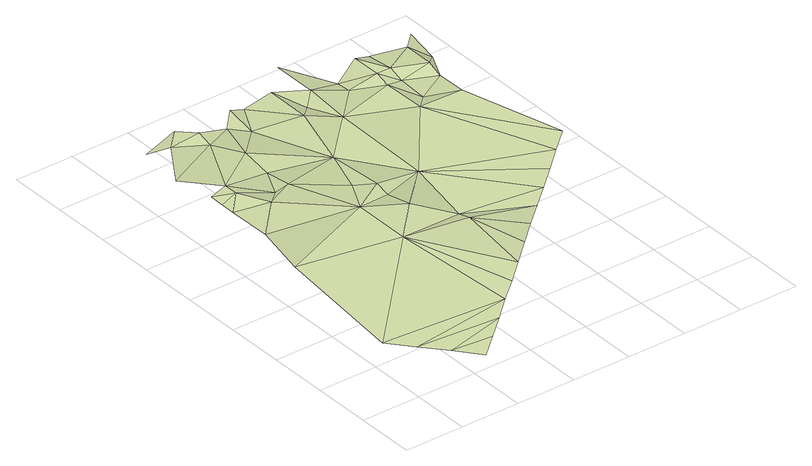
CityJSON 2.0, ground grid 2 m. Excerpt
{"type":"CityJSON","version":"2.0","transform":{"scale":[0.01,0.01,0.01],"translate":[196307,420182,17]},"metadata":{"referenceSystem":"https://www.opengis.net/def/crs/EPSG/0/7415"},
"CityObjects":{
"landuse1":{"type":"LandUse","attributes":{"3df_class":"Terrain","bgt_fysiekvoorkomen":"erf","bgt_status":"bestaand","identificatienamespace":"NL.IMGeo","onbegroeidterreindeeloptalud":"false","relatievehoogteligging":0,"aantal_punten":0},"geometry":[{"type":"MultiSurface","lod":"1","boundaries":[[[0,1,2]],[[3,4,1]],[[5,6,4]],[[3,1,0]],[[6,7,8]],[[5,4,3]],[[5,7,6]],[[9,10,11]],[[12,9,8]],[[11,13,14]],[[13,15,14]],[[13,11,10]],[[16,15,13]],[[12,8,7]],[[9,12,10]],[[13,17,16]],[[10,17,13]],[[18,19,16]],[[20,19,18]],[[10,21,17]],[[22,7,5]],[[16,17,23]],[[24,25,20]],[[12,21,10]],[[26,16,23]],[[26,18,16]],[[17,21,23]],[[22,27,7]],[[20,28,24]],[[20,18,28]],[[7,29,12]],[[12,30,21]],[[7,27,31]],[[32,23,21]],[[18,33,28]],[[33,18,26]],[[7,34,29]],[[29,35,12]],[[26,23,32]],[[30,12,36]],[[7,31,34]],[[36,12,35]],[[30,32,21]],[[27,37,31]],[[33,26,38]],[[38,26,32]],[[36,32,30]],[[35,29,39]],[[40,33,38]],[[31,37,41]],[[39,29,34]],[[36,35,39]],[[39,32,36]],[[42,40,38]],[[31,43,34]],[[44,38,32]],[[31,41,43]],[[42,38,44]],[[32,39,45]],[[39,34,46]],[[44,32,45]],[[47,42,44]],[[34,43,46]],[[48,47,44]],[[44,45,48]],[[49,47,48]],[[45,49,48]],[[39,50,45]],[[39,46,51]],[[49,45,52]],[[53,39,51]],[[54,55,49]],[[39,53,50]],[[52,54,49]],[[45,56,52]],[[45,50,56]],[[57,54,52]],[[52,56,57]],[[50,58,56]],[[59,54,57]],[[60,57,56]],[[56,58,60]],[[53,61,50]],[[62,58,50]],[[63,59,57]],[[60,63,57]],[[61,62,50]],[[64,60,58]],[[59,63,65]],[[62,64,58]],[[60,66,63]],[[64,66,60]],[[63,67,65]],[[66,67,63]],[[68,66,64]],[[68,67,66]],[[69,67,68]]]}]}
},
"vertices":[
[354,114,101],[215,125,102],[279,47,101],[429,180,100],[151,202,101],[503,247,100],[87,279,101],[472,678,103],[122,728,115],[172,928,104],[272,1028,123],[172,1078,101],[472,878,104],[222,1128,122],[172,1128,101],[172,1178,104],[222,1178,120],[322,1078,110],[322,1378,118],[122,1278,127],[222,1428,124],[372,1078,119],[578,313,99],[372,1178,105],[272,1478,133],[172,1478,94],[372,1278,123],[652,379,100],[322,1428,134],[572,778,126],[522,978,105],[672,628,115],[572,1128,104],[422,1428,108],[672,678,102],[572,878,106],[572,928,117],[727,446,104],[472,1378,104],[722,928,99],[472,1478,124],[801,512,104],[522,1478,108],[876,579,100],[622,1328,125],[722,1278,105],[950,645,98],[622,1478,127],[672,1378,106],[722,1428,121],[922,1178,112],[1025,711,99],[822,1378,104],[1099,778,100],[822,1428,102],[722,1578,120],[922,1328,110],[922,1378,123],[972,1228,100],[922,1478,123],[972,1328,105],[1174,844,100],[1072,1178,109],[972,1378,121],[1072,1278,107],[972,1478,110],[1072,1328,126],[1072,1428,128],[1122,1378,99],[1122,1478,124]
]}
